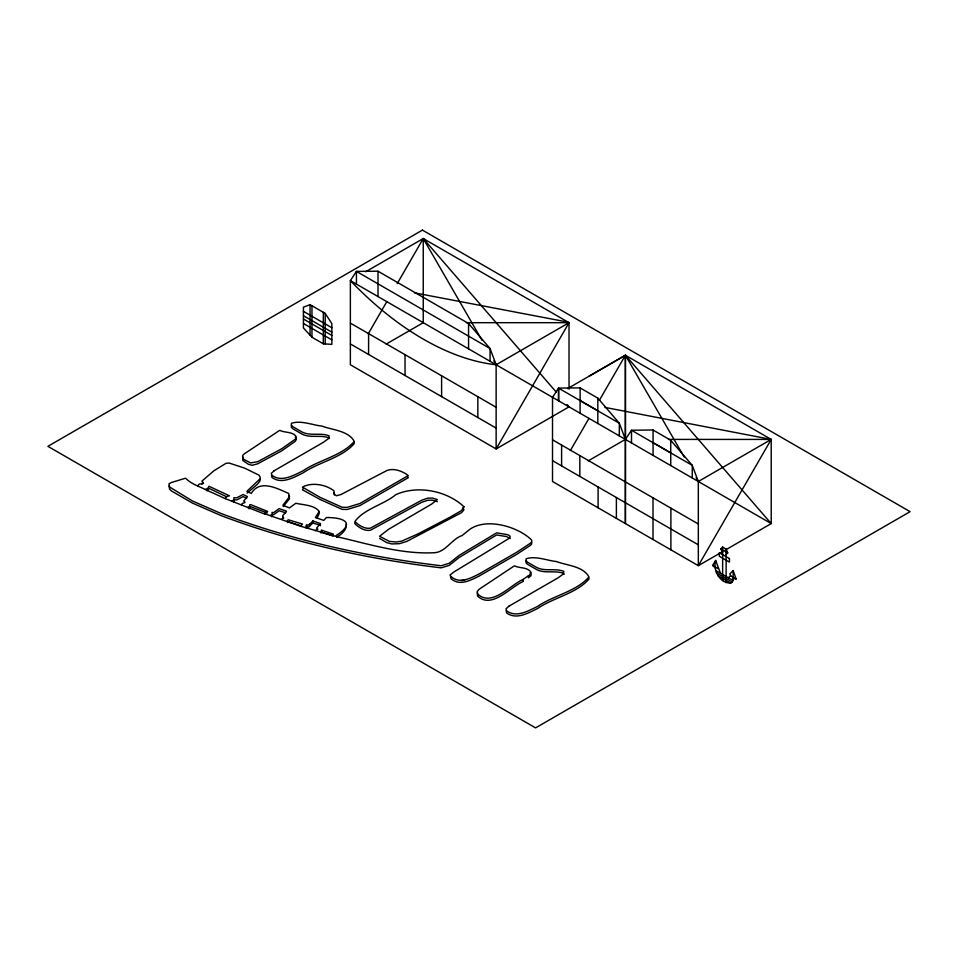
<?xml version="1.0" encoding="UTF-8"?>
<svg xmlns="http://www.w3.org/2000/svg" width="958" height="958" viewBox="0 0 958 958"><rect width="100%" height="100%" fill="white"/><g stroke="black" fill="none" stroke-linecap="round" stroke-linejoin="round"><path stroke-width="1.44" d="M310.057 304.656L325.217 313.41L331.851 323.588L331.851 344.365L323.325 343.814L311.961 337.252L303.435 327.959L303.435 307.183L310.057 304.656L310.057 335.192M311.961 305.758L311.961 337.252M323.325 312.32L323.325 343.814M325.217 313.41L325.217 343.946M588.32 460.81L625.406 439.399L625.406 355.238L771.214 439.423L771.214 523.583L725.17 550.155M309.518 524.002L309.494 526.696L306.332 527.331L306.332 525.224L309.494 524.589L312.847 520.936L320.403 523.583L320.403 525.691M531.738 542.264L531.63 544.048L530.385 545.353L516.793 554.311L478.772 576.261C470.103 580.464 459.9 586.236 451.062 578.776L450.5 576.548M247.655 507.548L249.559 506.171L249.87 504.722L250.9 504.698L267.617 511.44L265.414 512.338L264.791 514.111L225.286 498.639L226.292 496.711L229.429 495.801L209.024 486.293L207.766 488.329L205.287 489.49C198.569 486.137 190.858 483.802 185.624 478.174L171.171 482.581L168.979 483.838L169.65 487.059L192.606 501.07L220.843 513.392C291.603 540.192 366.124 556.79 441.195 565.747L449.23 563.256L459.253 555.317L496.615 532.852L506.471 534.468A6.167 3.557 0 0 1 510.171 536.42L509.596 538.073L453.709 572.118L450.032 574.98L451.062 576.668C459.9 584.14 470.091 578.357 478.772 574.153L516.793 552.203L530.385 543.246L531.63 541.953L531.738 540.168C518.146 526.409 484.58 516.542 467.995 530.768L462.055 535.57C451.769 539.055 446.224 551.341 435.207 552.67C402.18 554.61 369.932 544.336 338.078 536.995L300.572 526.241L264.887 513.811M168.979 485.946L169.65 489.167L171.47 490.963L192.606 503.178L220.843 515.5C291.603 542.288 366.124 558.885 441.195 567.843L449.23 565.352L459.253 557.424L496.615 534.959L506.471 536.564L510.171 538.528M287.58 522.541L287.663 521.823L289.148 522.05L301.099 525.834M260.181 479.251L259.965 481.024L257.379 484.269L247.2 493.095M242.865 457.229L242.781 460.451L248.397 464.283L252.11 465.277L257.702 463.816L281.76 450.823L295.112 441.422L296.453 439.219L295.339 437.243M477.563 592.727L477.479 595.96C491.741 609.731 510.638 586.691 523.212 581.494L523.212 579.386L530.121 574.584L531.151 572.609C528.038 566.849 519.583 568.537 514.398 565.831L478.964 589.374L477.132 591.793L477.479 593.852C491.741 607.623 510.638 584.596 523.212 579.386M715.638 568.25L712.656 565.436L715.638 560.442C712.872 570.453 719.709 583.338 730.822 583.087L733.145 580.524L733.145 570.549L729.816 573.986L730.655 575.818L736.127 578.979L733.145 570.549M317.158 517.823L319.242 513.524L318.571 511.8M271.473 475.18L272.036 477.503C281.724 484.616 293.819 477.431 303.051 472.905C318.763 462.103 341.683 458.068 354.256 443.59L354.137 442.404M506.171 610.677L506.734 613C516.422 620.125 528.517 612.928 537.749 608.402C553.461 597.6 576.381 593.565 588.954 579.099L588.823 577.902M291.424 425.376L291.364 427.388L293.016 428.897L300.357 433.136C309.099 438.944 319.804 434.297 329.145 437.95L329.48 438.513M526.122 560.885L526.062 562.897L527.702 564.406L535.043 568.645C543.785 574.441 554.502 569.794 563.843 573.447L564.214 574.309M368.207 333.851L386.804 301.65M397.223 283.616L423.244 238.53L569.028 322.69L569.028 389.14M466.39 322.69L569.028 322.69L496.136 448.931L350.365 364.77L350.365 280.61L356.436 271.389L378.003 271.222L468.558 323.493L490.065 348.544L496.136 364.77L496.136 448.931L569.028 406.851L567.076 404.611M570.369 450.571L588.966 418.359M599.373 400.324L625.406 355.238L771.214 523.583L350.365 280.61A274.347 158.393 60 0 0 496.136 364.77L569.028 322.69M558.586 400.827L558.586 388.098L580.069 387.894L597.828 398.145L619.335 423.232L558.562 388.146L552.515 397.319L552.515 481.491L698.322 565.663L722.619 551.64M270.228 515.536L272.228 514.183L272.012 512.398L273.461 512.71L279.149 508.614L286.514 511.213L282.718 515.679L282.754 518.673M233.764 502.064L234.327 500.327M241.536 504.83C241.512 502.112 247.823 503.501 243.655 501.046L247.427 496.591L243.093 494.52L236.758 497.813L233.872 497.693L233.968 499.693L231.944 501.022M249.116 508.818L249.87 506.83L250.9 506.806L267.246 512.997M303.351 488.161L302.524 489.825L320.08 499.465L342.042 509.333L347.131 509.512L359.837 505.644L408.3 477.671L408.048 477.096M336.593 536.731L336.33 535.426C354.855 523.631 345.718 517.464 326.403 517.524L323.744 520.398L315.374 517.536L319.242 511.428C314.404 505.01 303.494 505.022 295.806 503.273L289.472 507.92L282.885 505.261L289.52 496.639L288.645 493.442C277.185 488.484 259.977 479 251.295 493.37L246.984 491.574L247.2 490.987L259.965 478.928L260.181 477.144L259.007 475.168L244.625 468.127L229.094 463.037L226.028 463.301L213.862 470.809L201.875 481.156L203.503 483.359L199.216 484.137L197.588 485.91M331.875 535.558L333.48 534.157L321.672 530.229L320.511 531.941M320.403 523.583L316.583 528.109L317.805 529.163L315.146 530.684M281.173 519.38L283.712 517.907L283.113 517.128M283.233 506.566L289.52 498.747L288.645 495.549M720.5 573.231L715.638 560.442M722.643 552.311L720.799 548.898L722.643 547.054L726.14 549.078L727.709 552.886L726.14 554.335M202.94 482.233L201.934 484.149M271.689 516.793L272.012 514.506L273.461 514.817L279.149 510.722L285.783 512.889M300.572 526.241L302.488 524.038L288.178 519.775L287.041 521.439M728.284 577.722L730.655 575.818M365.705 271.749L423.244 238.53L556.394 392.265M386.17 344.102L423.244 322.69L423.244 238.53L481.958 340.222M207.024 490.867L209.024 488.388L226.627 496.759M318.942 524.84L312.847 523.032L309.518 526.098M305.686 527.666L306.799 526.409L306.332 525.224M567.591 388.613L625.406 355.238L684.192 457.026M333.109 536.049L321.672 532.337L321.086 533.043M464.678 580.153L461.229 580.572M336.713 536.947C341.012 535.175 347.455 529.127 346.185 524.242M580.069 413.233L580.153 387.942M588.99 376.266L625.406 355.238L625.406 523.571L625.43 439.423L631.478 430.238L652.985 429.998L670.744 440.249L670.744 465.576M668.54 439.411L771.214 439.423L698.322 565.663L698.322 481.503L692.251 465.337L670.744 440.333M414.431 292.837L568.094 322.151M604.977 407.413L771.214 439.423L698.322 481.503L696.095 477.635M733.145 578.369L736.127 578.979M233.872 499.801L236.758 499.92L243.093 496.627L246.697 498.28M205.287 489.49L225.286 498.639M580.069 400.504L597.828 410.754M652.985 442.608L670.744 452.859M350.365 323.109L496.136 407.27M552.515 439.818L698.322 523.99M720.799 548.898L727.709 552.886M303.435 311.35L331.851 327.756M303.435 315.733L331.851 332.139M350.365 343.934L496.136 428.094M552.515 460.654L698.322 544.827M303.435 319.014L331.851 335.42M303.435 323.481L331.851 339.886M712.656 565.436L718.129 568.585M715.638 570.417L733.145 580.524M716.38 572.824L732.403 582.069M717.961 575.662L730.822 583.087M437.351 501.681L432.465 500.172L427.843 500.244L421.676 502.327L370.363 530.277C364.663 531.343 358.699 527.427 354.855 523.691L354.843 522.793M530.037 572.74L531.151 574.716L530.804 575.89L528.433 577.806L528.433 575.698M306.332 527.331L306.859 528.217M493.897 360.891L496.136 364.77M463.205 507.429L463.852 510.039L461.505 512.686L406.647 541.486L399.366 543.677L391.75 543.94L386.637 542.587L379.596 538.36M625.37 439.387L619.311 423.161L619.335 435.902M333.875 492.939L334.354 494.999M726.14 549.078L726.14 582.62M722.643 547.054L722.643 580.596M692.251 477.994L692.251 465.337L631.502 430.262L631.502 442.919M670.887 508.159L670.887 549.82M653.069 430.046L653.069 455.373M653.009 497.837L653.009 539.498M616.389 497.525L616.389 518.362M598.103 486.975L598.103 507.8M597.828 398.145L597.828 423.484M579.818 455.577L579.818 476.413M561.604 445.063L561.604 465.899M558.562 388.146L558.562 400.803M490.065 361.262L490.065 348.544L356.436 271.389L356.436 284.107M477.838 396.708L477.838 417.532M468.558 323.493L468.558 348.844M441.602 375.776L441.602 396.612M405.03 354.664L405.03 375.5M378.003 271.222L378.003 296.561M368.591 333.42L368.591 354.46M321.672 530.229L321.672 532.337M312.847 520.936L312.847 523.032M274.18 470.725L271.318 473.36L272.036 475.396C281.724 482.521 293.819 475.324 303.051 470.797C318.763 459.996 341.683 455.96 354.256 441.494C348.652 430.633 332.222 430.058 321.888 426.071C312.069 425.029 301.171 420.107 291.424 423.28L291.364 425.292L293.016 426.801L300.357 431.04C309.099 436.836 319.804 432.19 329.145 435.842L328.426 438.668L323.265 442.38L274.18 470.725M508.878 606.222L506.016 608.857L506.734 610.905C516.422 618.018 528.517 610.833 537.749 606.294C553.461 595.493 576.381 591.457 588.954 576.991C583.35 566.13 566.92 565.567 556.586 561.568C546.767 560.538 535.869 555.604 526.122 558.777L526.062 560.789L527.702 562.298L535.043 566.537C543.785 572.345 554.502 567.687 563.843 571.351L563.124 574.177L557.963 577.89L508.878 606.222M334.354 492.903L334.282 494.089L336.366 495.765L341.012 494.52L386.9 470.522C394.109 467.755 402.695 471.3 408.3 475.563L359.837 503.549L347.131 507.405L342.042 507.225L320.08 497.358L302.441 487.119C311.374 482.042 325.84 484.341 333.875 490.831L334.354 492.903M242.578 456.87L243.811 459.373L250.625 462.918L257.702 461.708L281.76 448.715L295.423 439.087L296.453 437.111C293.34 431.351 284.885 433.028 279.7 430.334L244.266 453.876L242.865 455.122L242.578 456.87M463.983 506.746L461.505 510.578L450.2 517.104L417.7 534.037L401.797 541.09L396.373 542L389.295 541.39L379.596 536.264L388.613 529.259L431.675 504.064L437.351 499.573L432.465 498.076L427.843 498.136L421.676 500.232L370.363 528.169C364.663 529.235 358.759 525.2 354.855 521.583C363.944 508.854 384.098 504.555 395.87 494.603C417.796 484.916 446.919 490.724 463.983 506.746M422.418 230.112L47.9 446.332L535.582 727.888L910.1 511.668L422.418 230.112M729.457 558.598L719.326 552.742L719.326 556.251L729.457 562.106L729.457 558.598"/></g></svg>
